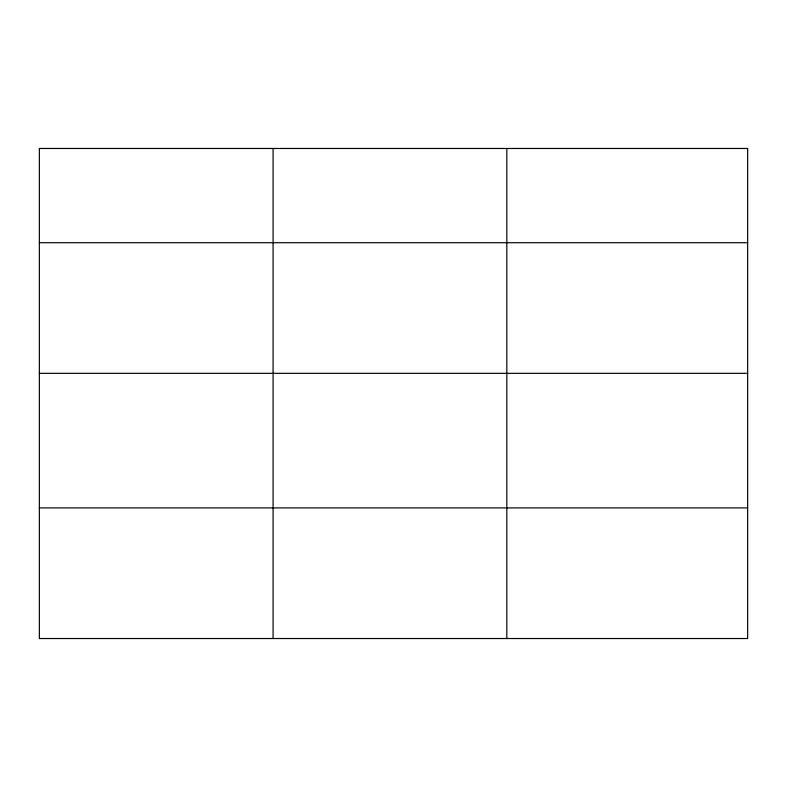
<?xml version="1.0" encoding="UTF-8"?>
<svg xmlns="http://www.w3.org/2000/svg" width="787" height="787" viewBox="0 0 787 787"><rect width="100%" height="100%" fill="white"/><g stroke="black" fill="none" stroke-linecap="round" stroke-linejoin="round"><path stroke-width="1.18" d="M39.35 242.711L747.65 242.711M39.35 373.333L747.65 373.333M39.35 507.9L747.65 507.9M506.828 148.477L506.828 638.523M273.089 148.477L273.089 638.523M747.65 148.477L39.35 148.477L39.35 638.523L747.65 638.523L747.65 148.477"/></g></svg>
